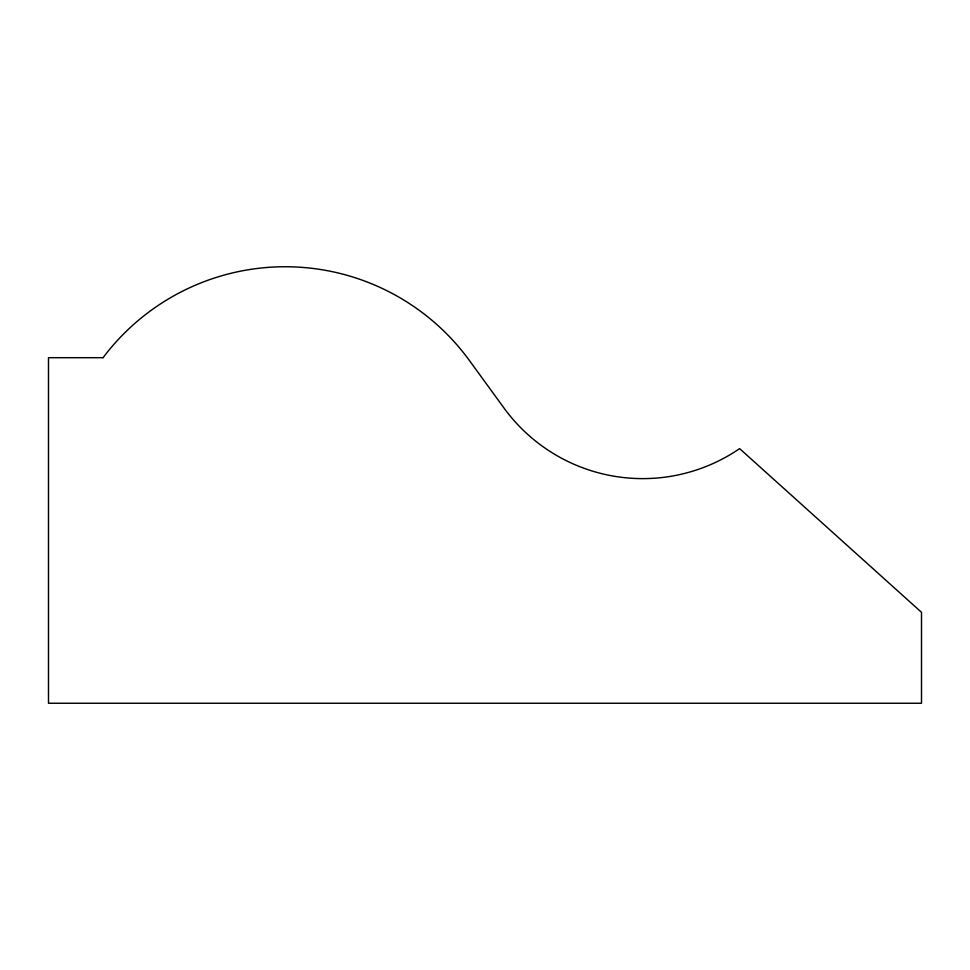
<?xml version="1.0" encoding="UTF-8"?>
<svg xmlns="http://www.w3.org/2000/svg" width="970" height="970" viewBox="0 0 970 970"><rect width="100%" height="100%" fill="white"/><g stroke="black" fill="none" stroke-linecap="round" stroke-linejoin="round"><path stroke-width="1.45" d="M103.062 357.688L48.5 357.688L48.5 703.25L921.5 703.25L921.5 612.312L739.625 448.625A171.593 171.593 0 0 1 503.951 407.982L469.444 360.549A227.853 227.853 0 0 0 103.062 357.688"/></g></svg>
